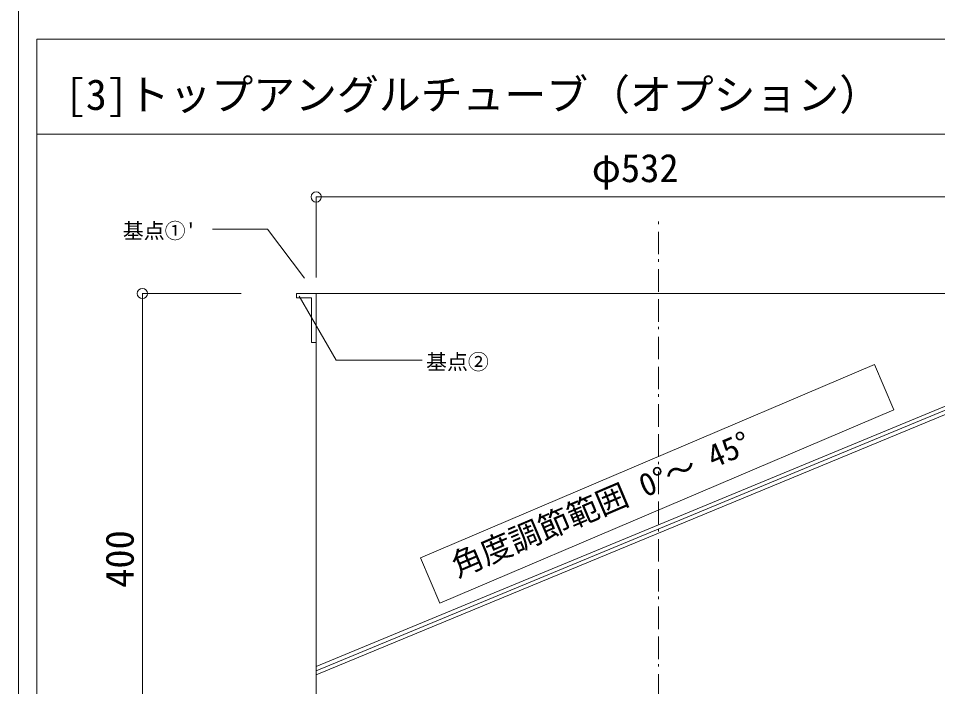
# Model space of a CAD drawing. Units: millimetres, scale not verified. Extents: x 140 to 2970, y -2076 to 1999.
# Drawn here: x 140 to 856, y -1687 to -1167 of the extents above; entities that cross this region are included whole.
import ezdxf
from ezdxf.enums import TextEntityAlignment as Align

# ---------------------------------------------------------------- set-up
doc = ezdxf.new("R2010")
doc.units = ezdxf.units.MM
doc.header["$LTSCALE"] = 7
doc.linetypes.add('USER5', pattern=[7.5, 2.5, -0.83312, 2.5, -0.83344, 0.27772, -0.55572])
for name, color, linetype, lineweight in [('0-0_0', 4, 'Continuous', 18), ('0-4___-1', 4, 'Continuous', 18), ('0-5___', 4, 'Continuous', 18)]:
    doc.layers.add(name, color=color, linetype=linetype, lineweight=lineweight)
doc.styles.add('ＭＳ ゴシック', font='')
doc.styles.get('ＭＳ ゴシック').set_extended_font_data('MS Gothic')

msp = doc.modelspace()

# ---------------------------------------------------------------- linework, layer by layer
at = {"layer": '0-0_0', "color": 7, "lineweight": 15}
for p, q in [((372.079, -1306.184), (380.079, -1306.184)), ((236.731, -1381.283), (236.731, -1389.283))]:
    msp.add_line(p, q, dxfattribs=at)
at = {"layer": '0-0_0'}
for p, q in [((372.079, -1781.283), (372.079, -1381.283)), ((372.079, -1381.283), (904.079, -1381.283)), ((372.079, -1671.645), (904.079, -1451.283)), ((372.079, -1674.892), (904.079, -1454.53)), ((372.079, -1678.139), (904.079, -1457.777))]:
    msp.add_line(p, q, dxfattribs=at)
msp.add_lwpolyline([(372.079, -1419.383), (368.49, -1419.383), (368.49, -1384.712), (356.647, -1384.712), (356.647, -1381.283), (372.079, -1381.283)], close=True, dxfattribs=at)
at = {"layer": '0-0_0', "color": 7, "lineweight": 15}
for centre in [(372.079, -1306.184), (236.731, -1381.283)]:
    msp.add_circle(centre, 4, dxfattribs=at)
at = {"layer": '0-4___-1'}
for p, q in [((313.715, -1381.283), (236.551, -1381.283)), ((236.731, -1773.283), (236.731, -1389.283))]:
    msp.add_line(p, q, dxfattribs=at)
at = {"layer": '0-5___'}
for p, q in [((372.079, -1368.9), (372.079, -1306.004)), ((380.079, -1306.184), (896.079, -1306.184))]:
    msp.add_line(p, q, dxfattribs=at)
at = {"layer": '0-5___', "linetype": 'USER5'}
msp.add_line((638.329, -1823.283), (638.329, -1325.283), dxfattribs=at)
at = {"layer": '0-5___', "color": 3}
msp.add_lwpolyline([(140.268, -2076.212), (140.268, 1998.788), (2970.268, 1998.788), (2970.268, -2076.212)], close=True, dxfattribs=at)
at = {"layer": '0-5___'}
for points in [[(154.579, -1183.273), (1004.579, -1183.273), (1004.579, -1257.273), (154.579, -1257.273)], [(154.579, -1183.273), (2944.579, -1183.273), (2944.579, -1875.273), (154.579, -1875.273)], [(453.271, -1586.925), (806.559, -1436.566), (821.597, -1471.899), (468.309, -1622.258)]]:
    msp.add_lwpolyline(points, close=True, dxfattribs=at)
for points in [[(362.962, -1369.273), (334.197, -1331.273), (291.215, -1331.273)], [(358.791, -1383.451), (387.556, -1433.273), (454.538, -1433.273)]]:
    msp.add_lwpolyline(points, dxfattribs=at)

# ---------------------------------------------------------------- texts
at = {"layer": '0-4___-1', "color": 7, "style": 'ＭＳ ゴシック'}
msp.add_text('400', height=21.99, rotation=90, dxfattribs=at).set_placement((236.641, -1610.369), align=Align.BOTTOM_LEFT)
at = {"layer": '0-5___', "color": 7, "style": 'ＭＳ ゴシック'}
for s, height, p in [('[3]トップアングルチューブ（オプション）', 23.88, (176.579, -1245.606)), ('φ532', 21.99, (586.455, -1301.221)), ("基点①'", 11.94, (221.538, -1342.047)), ('基点②', 11.94, (457.538, -1444.047))]:
    msp.add_text(s, height=height, dxfattribs=at).set_placement(p, align=Align.BOTTOM_LEFT)
msp.add_text('角度調節範囲 0°～ 45°', height=17.91, rotation=23.055, dxfattribs=at).set_placement((483.992, -1607.252), align=Align.BOTTOM_LEFT)

doc.saveas('drawing.dxf')
